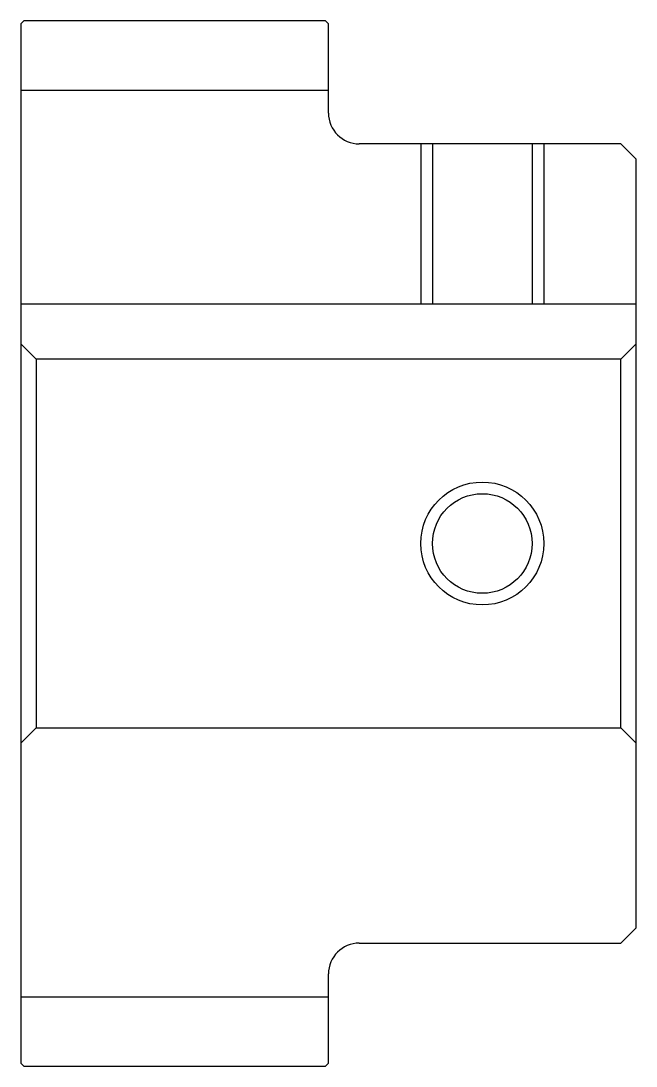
# Model space of a CAD drawing. Header units: metres. Extents: x 81 to 205, y 64 to 98.
# Drawn here: x 81 to 101, y 64.5 to 98.5 of the extents above.
import ezdxf

# ---------------------------------------------------------------- set-up
doc = ezdxf.new("R2010")
doc.units = ezdxf.units.M

msp = doc.modelspace()

# ---------------------------------------------------------------- linework, layer by layer
at = {"color": 4}
for p, q in [((81, 96.25), (91, 96.25)), ((81, 89.300003), (101, 89.300003)), ((100.5, 87.5), (101, 88)), ((81.5, 87.5), (81.5, 75.5)), ((100.5, 75.5), (101, 75)), ((81, 66.75), (91, 66.75))]:
    msp.add_line(p, q, dxfattribs=at)
for points in [[(91, 95.5), (91, 98.400002), (90.900002, 98.5), (81.099998, 98.5), (81, 98.400002), (81, 75)], [(92, 68.5), (100.5, 68.5), (101, 69), (101, 94), (100.5, 94.5), (92, 94.5)], [(94, 94.5), (94, 89.300003)], [(94.379997, 94.5), (94.379997, 89.300003)], [(97.620003, 94.5), (97.620003, 89.300003)], [(98, 94.5), (98, 89.300003)], [(81, 75), (81.5, 75.5), (100.5, 75.5), (100.5, 87.5), (81.5, 87.5), (81, 88)], [(81, 75), (81, 64.599998), (81.099998, 64.5), (90.900002, 64.5), (91, 64.599998), (91, 67.5)]]:
    msp.add_lwpolyline(points, dxfattribs=at)
at = {"color": 7}
msp.add_circle((96, 81.5), 2, dxfattribs=at)
at = {"color": 4}
msp.add_circle((96, 81.5), 1.62, dxfattribs=at)
for centre, start, end in [((92, 95.5), 180, 270), ((92, 67.5), 90, 180)]:
    msp.add_arc(centre, 1, start, end, dxfattribs=at)

doc.saveas('drawing.dxf')
